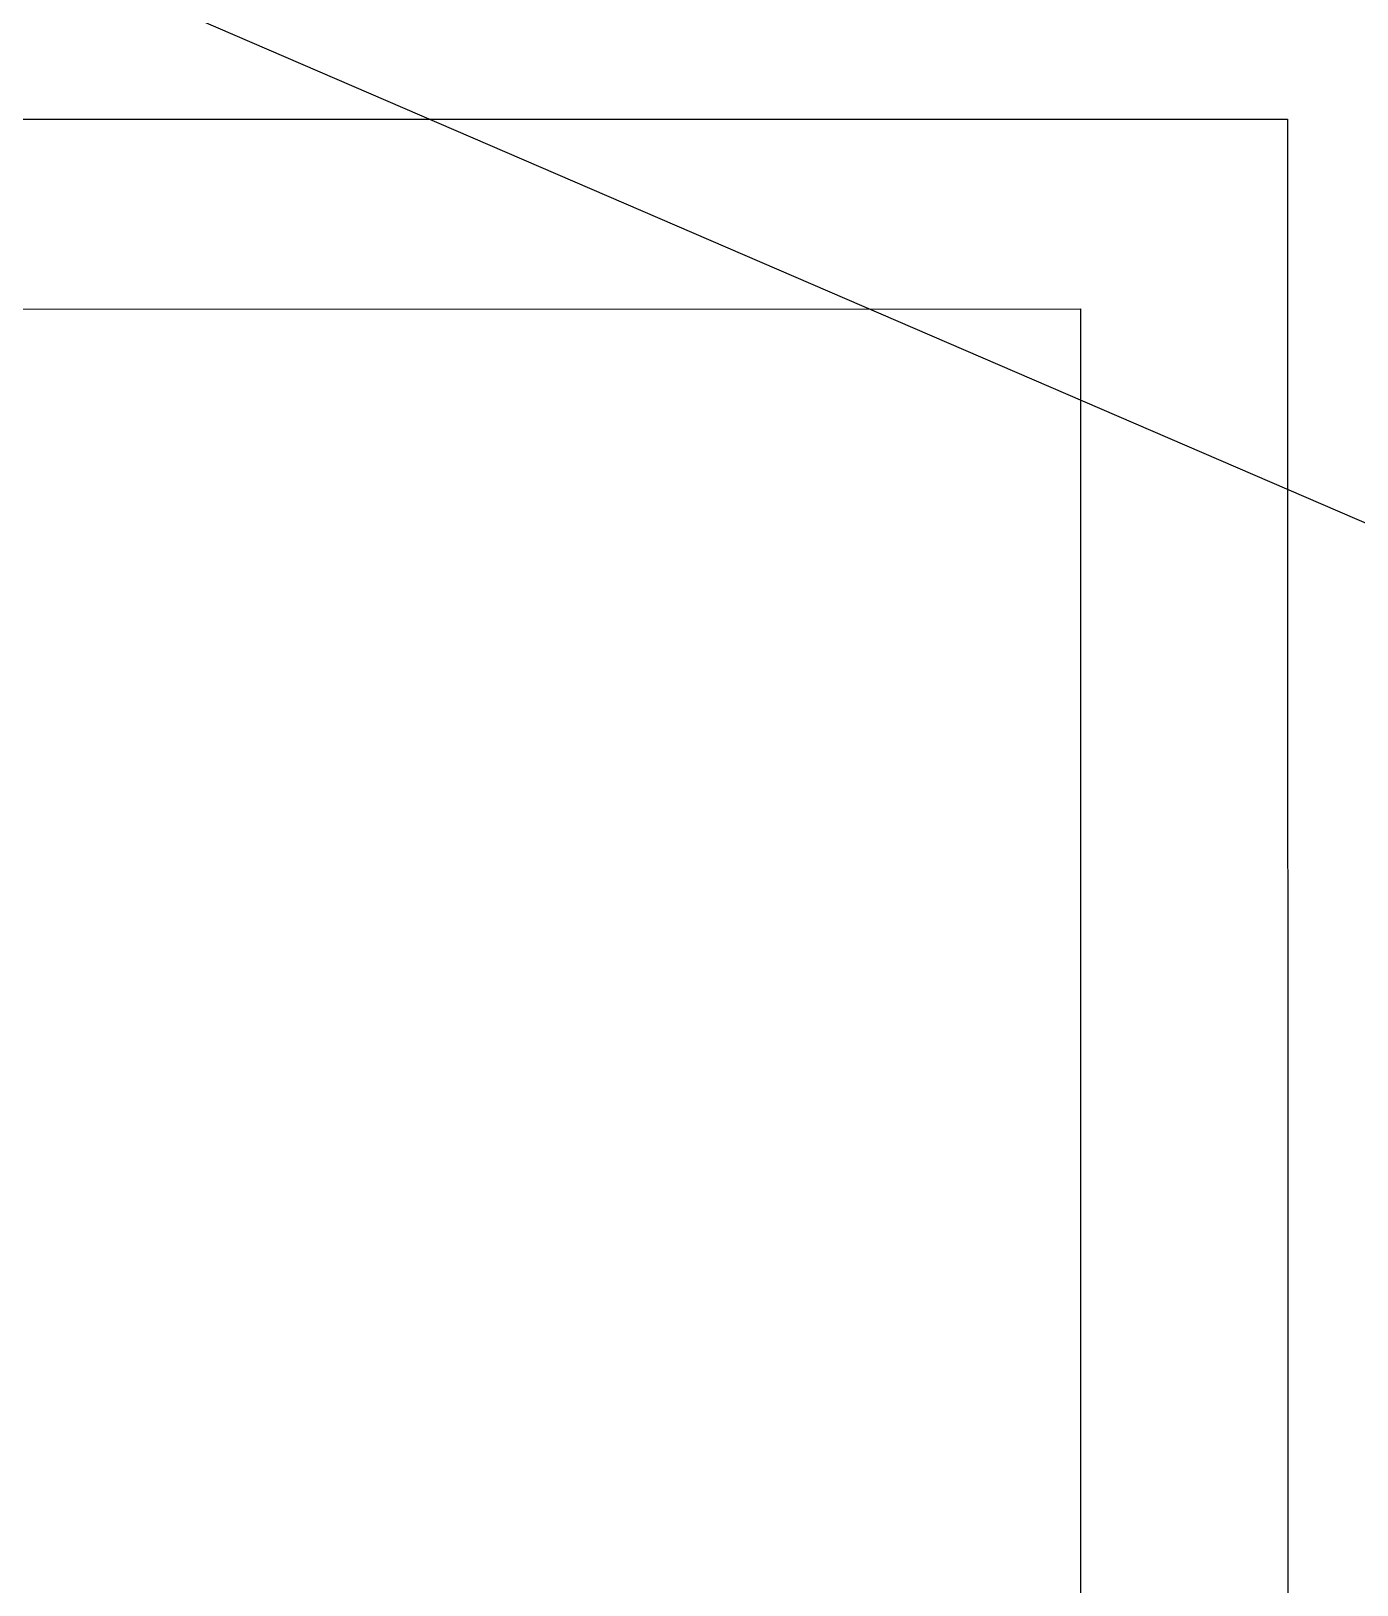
# Model space of a CAD drawing. Header units: inches. Extents: x 567429 to 582707, y 126347 to 133675.
# Drawn here: x 577650.46 to 577659.31, y 129206.16 to 129216.53 of the extents above; entities that cross this region are included whole.
import ezdxf

# ---------------------------------------------------------------- set-up
doc = ezdxf.new("R2010")
doc.units = ezdxf.units.IN
doc.header["$MEASUREMENT"] = 0
doc.layers.add('BORD', color=3, linetype='Continuous')
doc.layers.add('SOUND WIRE', color=4, linetype='Continuous')

# ---------------------------------------------------------------- blocks, each defined once
blk = doc.blocks.new('BOARD2')
at = {"layer": 'BORD'}
for p, q in [((-103.725, -20.554), (-103.725, -45.729)), ((-105.061, -22.634), (-105.061, -44.27)), ((-105.061, -44.27), (-138.264, -44.27)), ((-103.725, -45.729), (-139.328, -45.729))]:
    blk.add_line(p, q, dxfattribs=at)

msp = doc.modelspace()

# ---------------------------------------------------------------- linework, layer by layer
at = {"layer": 'SOUND WIRE'}
msp.add_line((577599.952, 129238.878), (577953.213, 129086.492), dxfattribs=at)

# ---------------------------------------------------------------- block references
at = {"layer": 'BORD', "ltscale": 5, "xscale": 0.947301618010808, "yscale": 0.947301618010808, "zscale": 0.947301618010808, "rotation": 90.0091431634973}
msp.add_blockref('BOARD2', (577615.511, 129314.194), dxfattribs=at)

doc.saveas('drawing.dxf')
